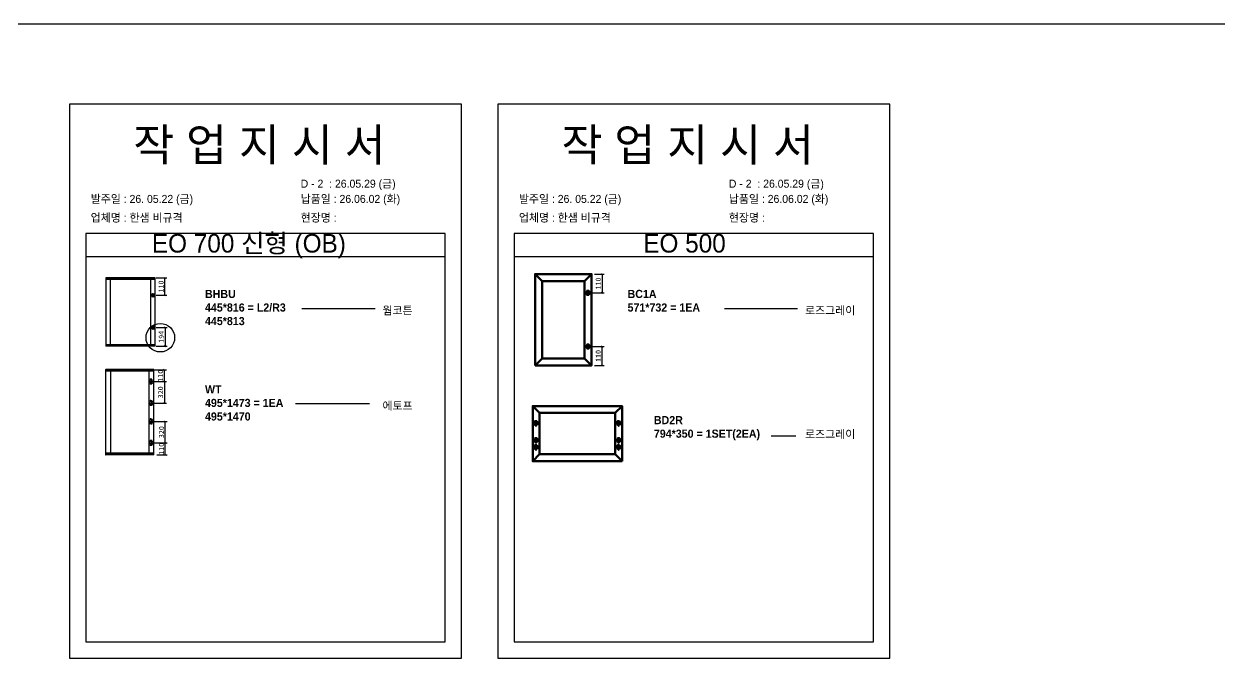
# Model space of a CAD drawing. Header units: millimetres. Extents: x -44117 to 256353, y -2095463 to 65325.
# Drawn here: x 112971 to 118836, y -965120 to -962006 of the extents above; entities that cross this region are included whole.
import ezdxf

# ---------------------------------------------------------------- set-up
doc = ezdxf.new("R2010")
doc.units = ezdxf.units.MM
doc.header["$LTSCALE"] = 10
doc.layers.add('Layer1', color=7, linetype='Continuous', lineweight=70)
doc.styles.add('MtX_Gulim', font='')
doc.styles.get('MtX_Gulim').set_extended_font_data('Gulim', bold=True)
doc.dimstyles.new('ISO-25', dxfattribs={"dimtxt": 2.5, "dimasz": 2.5, "dimexe": 1, "dimexo": 1, "dimtad": 1, "dimtxsty": 'Standard', "dimblk": 'ARCHTICK', "dimcen": 2.5, "dimadec": 0, "dimazin": 0, "dimtfac": 1, "dimtmove": 0, "dimatfit": 3, "dimfxl": 0, "dimarcsym": 0})

# ---------------------------------------------------------------- blocks, each defined once
blk = doc.blocks.new('_ArchTick')
at = {"color": 0, "linetype": 'ByBlock', "const_width": 0.15}
blk.add_lwpolyline([(-0.5, -0.5), (0.5, 0.5)], dxfattribs=at)
blk = doc.blocks.new('*D6574')
at = {"color": 0, "lineweight": -2}
for p, q in [((113619.5, -963253.2), (113672.9, -963253.2)), ((113662.9, -963338.4), (113662.9, -963253.2)), ((113619.5, -963338.4), (113672.9, -963338.4))]:
    blk.add_line(p, q, dxfattribs=at)
at = {"layer": 'Defpoints', "color": 0}
for p in [(113604.5, -963253.2), (113662.9, -963253.2), (113604.5, -963338.4)]:
    blk.add_point(p, dxfattribs=at)
at = {"color": 0, "lineweight": -2, "xscale": 10, "yscale": 10, "zscale": 10}
for p, rotation in [((113662.9, -963253.2), 90), ((113662.9, -963338.4), 270)]:
    blk.add_blockref('_ArchTick', p, dxfattribs=dict(at, rotation=rotation))
at = {"color": 0, "insert": (113644.2, -963295.8), "char_height": 25, "attachment_point": 5, "rotation": 90}
blk.add_mtext('110', dxfattribs=at)
blk = doc.blocks.new('*D6575')
at = {"color": 0, "lineweight": -2}
for p, q in [((113619.5, -963496.9), (113673.8, -963496.9)), ((113663.8, -963496.9), (113663.8, -963588.6)), ((113619.5, -963588.6), (113673.8, -963588.6))]:
    blk.add_line(p, q, dxfattribs=at)
at = {"layer": 'Defpoints', "color": 0}
for p in [(113604.5, -963496.9), (113604.5, -963588.6), (113663.8, -963588.6)]:
    blk.add_point(p, dxfattribs=at)
at = {"color": 0, "lineweight": -2, "xscale": 10, "yscale": 10, "zscale": 10}
for p, rotation in [((113663.8, -963496.9), 90), ((113663.8, -963588.6), 270)]:
    blk.add_blockref('_ArchTick', p, dxfattribs=dict(at, rotation=rotation))
at = {"color": 0, "insert": (113645.1, -963542.8), "char_height": 25, "attachment_point": 5, "rotation": 90}
blk.add_mtext('194', dxfattribs=at)
blk = doc.blocks.new('*D6576')
at = {"color": 0, "lineweight": -2}
for p, q in [((113612.5, -963704.7), (113670.4, -963704.7)), ((113660.4, -963762.5), (113660.4, -963704.7)), ((113612.5, -963762.5), (113670.4, -963762.5))]:
    blk.add_line(p, q, dxfattribs=at)
at = {"layer": 'Defpoints', "color": 0}
for p in [(113597.5, -963704.7), (113660.4, -963704.7), (113597.5, -963762.5)]:
    blk.add_point(p, dxfattribs=at)
at = {"color": 0, "lineweight": -2, "xscale": 10, "yscale": 10, "zscale": 10}
for p, rotation in [((113660.4, -963704.7), 90), ((113660.4, -963762.5), 270)]:
    blk.add_blockref('_ArchTick', p, dxfattribs=dict(at, rotation=rotation))
at = {"color": 0, "insert": (113641.6, -963733.6), "char_height": 25, "attachment_point": 5, "rotation": 90}
blk.add_mtext('110', dxfattribs=at)
blk = doc.blocks.new('*D6577')
at = {"color": 0, "lineweight": -2}
for p, q in [((113612.5, -964063.1), (113675, -964063.1)), ((113665, -964121.6), (113665, -964063.1)), ((113624.1, -964121.6), (113675, -964121.6))]:
    blk.add_line(p, q, dxfattribs=at)
at = {"layer": 'Defpoints', "color": 0}
for p in [(113597.5, -964063.1), (113665, -964063.1), (113609.1, -964121.6)]:
    blk.add_point(p, dxfattribs=at)
at = {"color": 0, "lineweight": -2, "xscale": 10, "yscale": 10, "zscale": 10}
for p, rotation in [((113665, -964063.1), 90), ((113665, -964121.6), 270)]:
    blk.add_blockref('_ArchTick', p, dxfattribs=dict(at, rotation=rotation))
at = {"color": 0, "insert": (113646.2, -964092.3), "char_height": 25, "attachment_point": 5, "rotation": 90}
blk.add_mtext('110', dxfattribs=at)
blk = doc.blocks.new('*D6578')
at = {"color": 0, "lineweight": -2}
for p, q in [((113612.5, -963957.9), (113675, -963957.9)), ((113665, -964063.1), (113665, -963957.9)), ((113612.5, -964063.1), (113675, -964063.1))]:
    blk.add_line(p, q, dxfattribs=at)
at = {"layer": 'Defpoints', "color": 0}
for p in [(113597.5, -963957.9), (113665, -963957.9), (113597.5, -964063.1)]:
    blk.add_point(p, dxfattribs=at)
at = {"color": 0, "lineweight": -2, "xscale": 10, "yscale": 10, "zscale": 10}
for p, rotation in [((113665, -963957.9), 90), ((113665, -964063.1), 270)]:
    blk.add_blockref('_ArchTick', p, dxfattribs=dict(at, rotation=rotation))
at = {"color": 0, "insert": (113646.2, -964010.5), "char_height": 25, "attachment_point": 5, "rotation": 90}
blk.add_mtext('320', dxfattribs=at)
blk = doc.blocks.new('*D6579')
at = {"color": 0, "lineweight": -2}
for p, q in [((113612.5, -963762.5), (113670.4, -963762.5)), ((113660.4, -963762.5), (113660.4, -963867.7)), ((113612.5, -963867.7), (113670.4, -963867.7))]:
    blk.add_line(p, q, dxfattribs=at)
at = {"layer": 'Defpoints', "color": 0}
for p in [(113597.5, -963762.5), (113597.5, -963867.7), (113660.4, -963867.7)]:
    blk.add_point(p, dxfattribs=at)
at = {"color": 0, "lineweight": -2, "xscale": 10, "yscale": 10, "zscale": 10}
for p, rotation in [((113660.4, -963762.5), 90), ((113660.4, -963867.7), 270)]:
    blk.add_blockref('_ArchTick', p, dxfattribs=dict(at, rotation=rotation))
at = {"color": 0, "insert": (113641.6, -963815.1), "char_height": 25, "attachment_point": 5, "rotation": 90}
blk.add_mtext('320', dxfattribs=at)
blk = doc.blocks.new('*D6580')
at = {"color": 0, "lineweight": -2}
for p, q in [((115771.3, -963234.3), (115818, -963234.3)), ((115808, -963234.3), (115808, -963327.1)), ((115753.6, -963327.1), (115818, -963327.1))]:
    blk.add_line(p, q, dxfattribs=at)
at = {"layer": 'Defpoints', "color": 0}
for p in [(115756.3, -963234.3), (115738.6, -963327.1), (115808, -963327.1)]:
    blk.add_point(p, dxfattribs=at)
at = {"color": 0, "lineweight": -2, "xscale": 10, "yscale": 10, "zscale": 10}
for p, rotation in [((115808, -963234.3), 90), ((115808, -963327.1), 270)]:
    blk.add_blockref('_ArchTick', p, dxfattribs=dict(at, rotation=rotation))
at = {"color": 0, "insert": (115789.3, -963280.7), "char_height": 25, "attachment_point": 5, "rotation": 90}
blk.add_mtext('110', dxfattribs=at)
blk = doc.blocks.new('*D6581')
at = {"color": 0, "lineweight": -2}
for p, q in [((115753.6, -963590.2), (115818, -963590.2)), ((115808, -963682.9), (115808, -963590.2)), ((115771.3, -963682.9), (115818, -963682.9))]:
    blk.add_line(p, q, dxfattribs=at)
at = {"layer": 'Defpoints', "color": 0}
for p in [(115738.6, -963590.2), (115808, -963590.2), (115756.3, -963682.9)]:
    blk.add_point(p, dxfattribs=at)
at = {"color": 0, "lineweight": -2, "xscale": 10, "yscale": 10, "zscale": 10}
for p, rotation in [((115808, -963590.2), 90), ((115808, -963682.9), 270)]:
    blk.add_blockref('_ArchTick', p, dxfattribs=dict(at, rotation=rotation))
at = {"color": 0, "insert": (115789.3, -963636.6), "char_height": 25, "attachment_point": 5, "rotation": 90}
blk.add_mtext('110', dxfattribs=at)

msp = doc.modelspace()

# ---------------------------------------------------------------- linework, layer by layer
at = {"color": 1}
for p, q in [((104302.82932, -962006.40122), (196571.97618, -962006.40122)), ((104302.82932, -962006.40122), (196571.97618, -962006.40122)), ((104302.82932, -962006.40122), (196571.97618, -962006.40122)), ((104302.82932, -962006.40122), (196571.97618, -962006.40122)), ((104302.82932, -962006.40122), (196571.97618, -962006.40122)), ((104302.82932, -962006.40122), (196571.97618, -962006.40122)), ((104302.82932, -962006.40122), (196571.97618, -962006.40122)), ((104302.82932, -962006.40122), (196571.97618, -962006.40122)), ((104302.82932, -962006.40122), (196571.97618, -962006.40122)), ((104302.82932, -962006.40122), (196571.97618, -962006.40122)), ((106514.67745, -962006.40122), (198783.82431, -962006.40122)), ((106514.67745, -962006.40122), (198783.82431, -962006.40122)), ((106514.67745, -962006.40122), (198783.82431, -962006.40122)), ((106514.67745, -962006.40122), (198783.82431, -962006.40122)), ((106514.67745, -962006.40122), (198783.82431, -962006.40122)), ((106514.67745, -962006.40122), (198783.82431, -962006.40122)), ((106514.67745, -962006.40122), (198783.82431, -962006.40122)), ((106514.67745, -962006.40122), (198783.82431, -962006.40122)), ((106514.67745, -962006.40122), (198783.82431, -962006.40122)), ((106514.67745, -962006.40122), (198783.82431, -962006.40122))]:
    msp.add_line(p, q, dxfattribs=at)
for p, q in [((115038.55349, -963035.55341), (113275.62988, -963035.55341)), ((117139.57267, -963035.55341), (115376.64906, -963035.55341)), ((115038.55349, -963150.02897), (113275.62988, -963150.02897)), ((117139.57267, -963150.02897), (115376.64906, -963150.02897)), ((113373.50843, -963253.48862), (113373.50843, -963588.35346)), ((113614.94617, -963253.92226), (113373.50843, -963253.92226)), ((113614.94617, -963260.47501), (113373.50843, -963260.47501)), ((113614.70526, -963253.24771), (113373.74934, -963253.24771)), ((113394.94941, -963259.99319), (113394.94941, -963581.36707)), ((113593.26427, -963581.36707), (113593.26427, -963260.47501)), ((113613.74162, -963260.47501), (113613.74162, -963253.24771)), ((113614.94617, -963588.35346), (113614.94617, -963253.48862)), ((114335.03036, -963404.01384), (114694.41521, -963404.01384)), ((116408.40454, -963404.01384), (116767.7894, -963404.01384)), ((113614.94617, -963581.36707), (113373.50843, -963581.36707)), ((113614.94617, -963587.91983), (113373.50843, -963587.91983)), ((113614.70526, -963588.59437), (113373.74934, -963588.59437)), ((113374.71298, -963588.59437), (113374.71298, -963581.36707)), ((113613.74162, -963581.36707), (113613.74162, -963588.59437)), ((113372.19376, -963704.17087), (113372.19376, -964121.37873)), ((113609.18733, -963704.65018), (113372.19376, -963704.65018)), ((113609.18733, -963711.89313), (113372.19376, -963711.89313)), ((113608.92104, -963703.90459), (113372.46005, -963703.90459)), ((113373.52519, -963703.90459), (113373.52519, -963711.89313)), ((113395.89312, -963711.36056), (113395.89312, -964113.65648)), ((113585.22169, -964113.65648), (113585.22169, -963711.89313)), ((113594.80794, -963750.50444), (113590.54739, -963750.50444)), ((113592.67767, -963748.37417), (113592.67767, -963752.63472)), ((113597.47079, -963777.01186), (113597.47079, -963747.96268)), ((113607.8559, -963711.89313), (113607.8559, -963703.90459)), ((113609.18733, -964121.37873), (113609.18733, -963704.17087)), ((113582.9462, -963762.48727), (113611.99538, -963762.48727)), ((113594.80794, -963774.47009), (113590.54739, -963774.47009)), ((113592.67767, -963772.33981), (113592.67767, -963776.60037)), ((113582.9462, -963867.66981), (113611.99538, -963867.66981)), ((113594.80794, -963855.68698), (113590.54739, -963855.68698)), ((113592.67767, -963853.5567), (113592.67767, -963857.81726)), ((113597.47079, -963853.14522), (113597.47079, -963882.1944)), ((113594.80794, -963879.65262), (113590.54739, -963879.65262)), ((113592.67767, -963877.52235), (113592.67767, -963881.7829)), ((113582.9462, -963957.87981), (113611.99538, -963957.87981)), ((113594.80794, -963945.89698), (113590.54739, -963945.89698)), ((113594.80794, -963969.86262), (113590.54739, -963969.86262)), ((113592.67767, -963943.7667), (113592.67767, -963948.02726)), ((113592.67767, -963967.73234), (113592.67767, -963971.9929)), ((113597.47079, -963943.35522), (113597.47079, -963972.4044)), ((113592.67767, -964048.94923), (113592.67767, -964053.20978)), ((113597.47079, -964048.53775), (113597.47079, -964077.58692)), ((116759.05975, -964030.13692), (116638.41664, -964030.13692)), ((113582.9462, -964063.06234), (113611.99538, -964063.06234)), ((113594.80794, -964051.0795), (113590.54739, -964051.0795)), ((113594.80794, -964075.04515), (113590.54739, -964075.04515)), ((113592.67767, -964072.91487), (113592.67767, -964077.17543)), ((113609.18733, -964113.65648), (113372.19376, -964113.65648)), ((113609.18733, -964120.89943), (113372.19376, -964120.89943)), ((113608.92104, -964121.64503), (113372.46005, -964121.64503)), ((113373.52519, -964121.64503), (113373.52519, -964113.65648)), ((113607.8559, -964113.65648), (113607.8559, -964121.64503))]:
    msp.add_line(p, q)
for points in [[(113195.49699, -965119.95905), (115118.68638, -965119.95905), (115118.68638, -962400.01977), (113195.49699, -962400.01977)], [(115296.51617, -965119.95905), (117219.70556, -965119.95905), (117219.70556, -962400.01977), (115296.51617, -962400.01977)]]:
    msp.add_lwpolyline(points, close=True)
for points in [[(113275.62988, -963035.55341), (113275.62988, -965039.82616), (115038.55349, -965039.82616), (115038.55349, -963035.55341)], [(115376.64906, -963035.55341), (115376.64906, -965039.82616), (117139.57267, -965039.82616), (117139.57267, -963035.55341)], [(114303.22519, -963869.78816), (114666.9788, -963869.78816)]]:
    msp.add_lwpolyline(points)
msp.add_circle((113640.66598, -963546.85528), 70.19236, dxfattribs=at)
for centre, radius in [((113597.47079, -963762.48727), 9.31997), ((113592.67767, -963750.50444), 0.85211), ((113592.67767, -963774.47009), 0.85211), ((113597.47079, -963867.66981), 9.31997), ((113592.67767, -963855.68698), 0.85211), ((113592.67767, -963879.65262), 0.85211), ((113597.47079, -963957.87981), 9.31997), ((113592.67767, -963945.89698), 0.85211), ((113592.67767, -963969.86262), 0.85211), ((113592.67767, -964051.0795), 0.85211), ((113597.47079, -964063.06234), 9.31997), ((113592.67767, -964075.04515), 0.85211)]:
    msp.add_circle(centre, radius)
for centre, radius, start, end in [((113614.70526, -963253.48862), 0.24091, 0, 90), ((113373.74934, -963588.35346), 0.24091, 180, 270), ((113614.70526, -963588.35346), 0.24091, 270, 0), ((113372.46005, -963704.17087), 0.26628, 90, 180), ((113608.92104, -963704.17087), 0.26628, 0, 90), ((113372.46005, -964121.37874), 0.26628, 180, 270), ((113608.92104, -964121.37874), 0.26628, 270, 0)]:
    msp.add_arc(centre, radius, start, end)
at = {"layer": 'Layer1'}
for p, q in [((115513.86141, -963268.96153), (115479.22477, -963234.32489)), ((115721.68122, -963268.96153), (115756.31786, -963234.32489)), ((113604.52668, -963329.52438), (113604.52668, -963347.2824)), ((115738.6286, -963312.68973), (115738.6286, -963341.48395)), ((113604.52668, -963505.78973), (113604.52668, -963488.03171)), ((115738.6286, -963604.57273), (115738.6286, -963575.77852)), ((115479.22477, -963682.93757), (115513.86141, -963648.30094)), ((115756.31786, -963682.93757), (115721.68122, -963648.30094)), ((115721.68122, -963648.30094), (115756.31786, -963682.93757)), ((115501.7959, -963916.45691), (115467.94562, -963882.60663)), ((115906.37345, -963882.60663), (115872.52317, -963916.45691)), ((115872.52317, -963916.45691), (115906.37345, -963882.60663)), ((115469.78133, -963966.11046), (115497.92183, -963966.11046)), ((115875.13813, -963966.11046), (115903.27863, -963966.11046)), ((115469.78133, -964049.8684), (115497.92183, -964049.8684)), ((115875.13813, -964049.8684), (115903.27863, -964049.8684)), ((115469.78133, -964083.84567), (115497.92183, -964083.84567)), ((115875.13813, -964083.84567), (115903.27863, -964083.84567)), ((115501.7959, -964119.55859), (115467.94562, -964153.40887)), ((115906.37345, -964153.40887), (115872.52317, -964119.55859))]:
    msp.add_line(p, q, dxfattribs=at)
for points in [[(115479.22477, -963682.93757), (115756.31786, -963682.93757), (115756.31786, -963234.32489), (115479.22477, -963234.32489)], [(115513.86141, -963648.30094), (115721.68122, -963648.30094), (115721.68122, -963268.96153), (115513.86141, -963268.96153)], [(113613.40569, -963338.40339), (113595.64767, -963338.40339)], [(115753.02571, -963327.08684), (115724.2315, -963327.08684)], [(113613.40569, -963496.91072), (113595.64767, -963496.91072)], [(115753.02571, -963590.17563), (115724.2315, -963590.17563)], [(115906.37345, -964153.40887), (115906.37345, -963882.60663), (115467.94562, -963882.60663), (115467.94562, -964153.40887)], [(115872.52317, -964119.55859), (115872.52317, -963916.45691), (115501.7959, -963916.45691), (115501.7959, -964119.55859)], [(115483.85158, -963952.04021), (115483.85158, -963980.18071)], [(115889.20838, -963952.04021), (115889.20838, -963980.18071)], [(115483.85158, -964035.79815), (115483.85158, -964063.93865)], [(115889.20838, -964035.79815), (115889.20838, -964063.93865)], [(115483.85158, -964069.77542), (115483.85158, -964097.91592)], [(115889.20838, -964069.77542), (115889.20838, -964097.91592)]]:
    msp.add_lwpolyline(points, close=True, dxfattribs=at)
for centre, radius in [((113604.52668, -963338.40339), 5.91934), ((115738.6286, -963327.08684), 9.59807), ((113604.52668, -963496.91072), 5.91934), ((115738.6286, -963590.17563), 9.59807), ((115483.85158, -963966.11046), 9.38017), ((115889.20838, -963966.11046), 9.38017), ((115483.85158, -964049.8684), 9.38017), ((115889.20838, -964049.8684), 9.38017), ((115483.85158, -964083.84567), 9.38017), ((115889.20838, -964083.84567), 9.38017)]:
    msp.add_circle(centre, radius, dxfattribs=at)

# ---------------------------------------------------------------- texts
at = {"linetype": 'Continuous', "style": 'MtX_Gulim'}
for s, p in [('웜코튼', (114730.70171, -963433.1485)), ('로즈그레이', (116804.07589, -963433.1485)), ('에토프', (114730.70171, -963900.77132)), ('로즈그레이', (116804.07589, -964040.33262))]:
    msp.add_text(s, height=39.271262, dxfattribs=at).set_placement(p)
at = {"attachment_point": 1}
for s, width, gutter_width, heights, insert, char_height in [('{\\fGulim|b0|i0|c129|p50;작 업 지 시 서}', 3786.0728481, 14.30944, [-178.40505], (113507.79388, -962519.26039), 160.2657825), ('{\\fGulim|b0|i0|c129|p50;작 업 지 시 서}', 3786.0728481, 14.30944, [-178.40505], (115608.81305, -962519.26039), 160.2657825), ('\\pt11;{\\fGulim|b0|i0|c129|p50;발주일 : 26. 05.22 (금)}', 3786.0728481, 14.30944, [39.49878], (113298.95099, -962846.00411), 39.2651167), ('{\\fGulim|b0|i0|c129|p50;납품일 : 26.06.02 (화)}', 3786.0728481, 14.30944, [40.16974], (114329.20582, -962846.00411), 39.2651167), ('\\pt11;{\\fGulim|b0|i0|c129|p50;발주일 : 26. 05.22 (금)}', 3786.0728481, 14.30944, [39.49878], (115399.97017, -962846.00411), 39.2651167), ('{\\fGulim|b0|i0|c129|p50;납품일 : 26.06.02 (화)}', 3786.0728481, 14.30944, [40.16974], (116430.22499, -962846.00411), 39.2651167), ('{\\fGulim|b0|i0|c129|p50;업체명 : 한샘 비규격}', 3786.0728481, 14.30944, [41.34032], (113298.95099, -962938.33572), 39.2651167), ('{\\fGulim|b0|i0|c129|p50;현장명 :}', 3786.0728481, 14.30944, [45.21037], (114329.20582, -962938.33572), 39.2651167), ('{\\fGulim|b0|i0|c129|p50;업체명 : 한샘 비규격}', 3786.0728481, 14.30944, [41.34032], (115399.97017, -962938.33572), 39.2651167), ('{\\fGulim|b0|i0|c129|p50;현장명 :}', 3786.0728481, 14.30944, [45.21037], (116430.22499, -962938.33572), 39.2651167), ('{\\fGulim|b0|i0|c129|p50;EO 700 신형 (OB)}', 2155.3243433, 8.14604, [-114.80382], (113599.19357, -963037.84732), 91.2356303), ('{\\fGulim|b0|i0|c129|p50;EO 500}', 2155.3243433, 8.14604, [-93.54386], (116010.22096, -963037.84732), 91.2356303), ('{\\f굴림|b1|i0|c129|p50;BHBU\\P445*816 = L2/R3\\P\\C1;445*813}', 12072.7918459, 155.2668, [-177.87027], (113859.87317, -963312.20081), 39.9257485), ('{\\f굴림|b1|i0|c129|p50;BC1A\\P571*732 = 1EA}', 12072.7918459, 155.2668, [-107.78896], (115933.24736, -963312.20081), 39.9257485), ('{\\f굴림|b1|i0|c129|p50;WT\\P495*1473 = 1EA\\P\\C1;495*1470}', 12072.7918459, 155.2668, [-174.38468], (113859.87317, -963780.56489), 39.9257485), ('{\\f굴림|b1|i0|c129|p50;BD2R\\P794*350 = 1SET(2EA)}', 12072.7918459, 155.2668, [-116.60854], (116062.31289, -963931.58433), 39.9257485)]:
    msp.add_mtext_dynamic_manual_height_columns(s, width=width, gutter_width=gutter_width, heights=heights, dxfattribs=dict(at, insert=insert, char_height=char_height))
at = {"color": 1, "char_height": 39.2651167, "attachment_point": 1}
for insert in [(114329.20582, -962771.32882), (116430.22499, -962771.32882)]:
    msp.add_mtext_dynamic_manual_height_columns('{\\fGulim|b0|i0|c129|p50;D - 2  : 26.05.29 (금)}', width=3786.0728481, gutter_width=14.30944, heights=[40.16974], dxfattribs=dict(at, insert=insert))

# ---------------------------------------------------------------- dimensions: what is measured, and where the dimension line sits
for base, p1, p2, angle, text, picture, middle in [((115808.01496, -963327.08684), (115756.31786, -963234.32489), (115738.6286, -963327.08684), 90, '110', '*D6580', (115789.26496, -963280.70587)), ((113662.91604, -963253.24771), (113604.52668, -963338.40339), (113604.52668, -963253.24771), 90, '110', '*D6574', (113644.16604, -963295.82555)), ((113663.84993, -963588.59437), (113604.52668, -963496.91072), (113604.52668, -963588.59437), 90, '194', '*D6575', (113645.09993, -963542.75255)), ((115808.01496, -963590.17563), (115756.31786, -963682.93757), (115738.6286, -963590.17563), 270, '110', '*D6581', (115789.26496, -963636.5566)), ((113660.39593, -963867.66981), (113597.47079, -963762.48727), (113597.47079, -963867.66981), 90, '320', '*D6579', (113641.64593, -963815.07854)), ((113664.96739, -963957.87981), (113597.47079, -964063.06234), (113597.47079, -963957.87981), 90, '320', '*D6578', (113646.21739, -964010.47107)), ((113664.96739, -964063.06234), (113609.10934, -964121.56704), (113597.47079, -964063.06234), 90, '110', '*D6577', (113646.21739, -964092.31469))]:
    dim = msp.add_linear_dim(base=base, p1=p1, p2=p2, angle=angle, text=text, dimstyle='ISO-25', override={"dimscale": 10, "dimasz": 1, "dimexo": 1.5, "dimtxsty": 'Standard'})
    dim.commit()
    dim.dimension.update_dxf_attribs({"geometry": picture, "text_midpoint": middle})
dim = msp.add_linear_dim(base=(113660.39593, -963704.65018), p1=(113597.47079, -963762.48727), p2=(113597.47079, -963704.65018), angle=90, text='110', dimstyle='ISO-25', override={"dimscale": 10, "dimasz": 1, "dimexo": 1.5, "dimtxsty": 'Standard'})
dim.commit()
dim.dimension.update_dxf_attribs({"geometry": '*D6576', "text_midpoint": (113660.39593, -963733.56873), "dimtype": 160})

doc.saveas('drawing.dxf')
